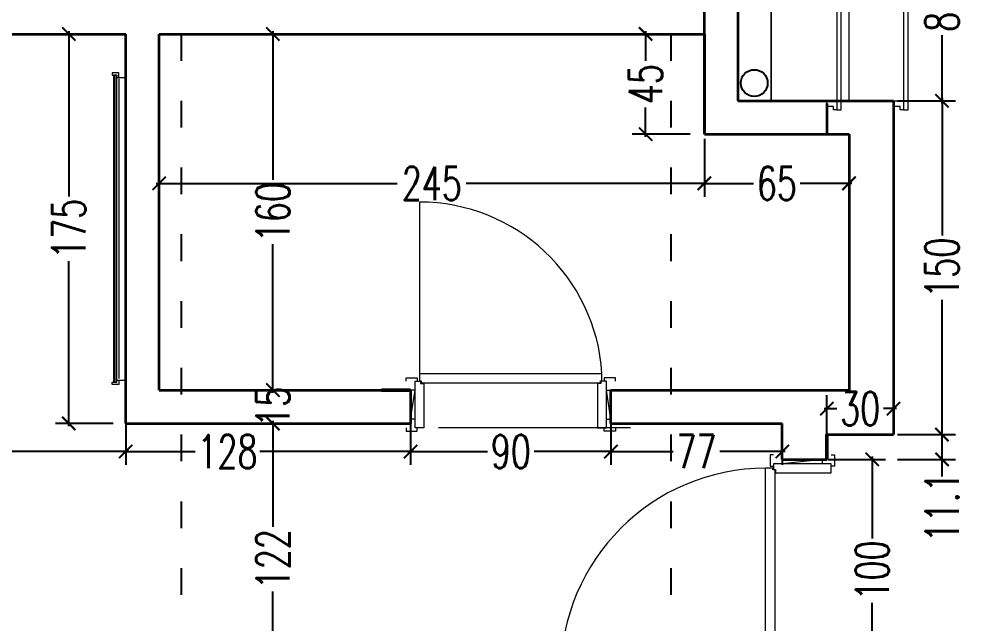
# Model space of a CAD drawing. Header units: centimetres. Extents: x -3207095 to 15275363, y -32656 to 4798027.
# Drawn here: x 685927.4 to 686358.5, y 4469967 to 4470238.6 of the extents above; entities that cross this region are included whole.
import ezdxf

# ---------------------------------------------------------------- set-up
doc = ezdxf.new("R2010")
doc.units = ezdxf.units.CM
doc.linetypes.add('ACAD_ISO03W100', pattern=[30, 12, -18])
doc.linetypes.add('DUZ', pattern=[500, 500])
doc.layers.get('0').update_dxf_attribs({"color": 1, "linetype": 'DUZ'})
for name, color, linetype in [('0 MC MAHAL', 94, 'Continuous'), ('DIM', 1, 'DUZ'), ('TESİSAT', 57, 'Continuous')]:
    doc.layers.add(name, color=color, linetype=linetype)
for name, color, linetype, lineweight in [('DUV', 220, 'Continuous', 50), ('DUVAR', 7, 'Continuous', 35), ('FE_MOBTEF.2', 33, 'Continuous', 18), ('iç duvar', 7, 'Continuous', 50), ('KAPEN', 151, 'Continuous', 9)]:
    doc.layers.add(name, color=color, linetype=linetype, lineweight=lineweight)
doc.styles.add('DIM', font='ROMANSTW.SHX', dxfattribs={"width": 0.7})
doc.dimstyles.new('1_100', dxfattribs={"dimtxt": 15, "dimasz": 6, "dimexe": 6, "dimexo": 0, "dimgap": 2, "dimtad": 0, "dimdec": 1, "dimzin": 11, "dimdsep": 46, "dimtxsty": 'DIM', "dimblk": 'ARCHTICK', "dimcen": 3, "dimdle": 1.25, "dimclrt": 2, "dimadec": 0, "dimazin": 0, "dimtfac": 1.25, "dimtdec": 1, "dimtix": 1, "dimtofl": 0, "dimtmove": 1, "dimatfit": 3, "dimldrblk": 'ARCHTICK', "dimfxl": 20, "dimfxlon": 1, "dimtolj": 1, "dimtzin": 0, "dimarcsym": 0})

# ---------------------------------------------------------------- blocks, each defined once
blk = doc.blocks.new('new block')
at = {"layer": 'KAPEN'}
for p, q in [((105202.0528, 48261.8596), (105202.0198, 48261.8596)), ((105202.0528, 48261.8526), (105202.0528, 48261.8596)), ((105202.0628, 48261.8526), (105202.0528, 48261.8526)), ((105202.0628, 48261.0466), (105202.0628, 48261.8526)), ((105201.2498, 48261.0396), (105202.0528, 48261.0396)), ((105202.0528, 48261.0466), (105202.0628, 48261.0466)), ((105202.0528, 48261.0396), (105202.0528, 48261.0466))]:
    blk.add_line(p, q, dxfattribs=at)
for points in [[(105202.0548, 48261.9196), (105202.0398, 48261.9196), (105202.0398, 48261.8696), (105202.0548, 48261.8696)], [(105202.2248, 48261.8796), (105202.2248, 48261.8996), (105202.0948, 48261.8796), (105202.0948, 48261.8996)], [(105202.2648, 48261.9196), (105202.2798, 48261.9196), (105202.2798, 48261.8696), (105202.2648, 48261.8696)], [(105202.0198, 48261.0396), (105202.0198, 48261.8596)], [(105202.0548, 48260.9796), (105202.0398, 48260.9796), (105202.0398, 48261.0296), (105202.0548, 48261.0296)], [(105202.2648, 48260.9796), (105202.2798, 48260.9796), (105202.2798, 48261.0296), (105202.2648, 48261.0296)], [(105202.2248, 48261.0196), (105202.2248, 48260.9996), (105202.0948, 48261.0196), (105202.0948, 48260.9996)]]:
    blk.add_lwpolyline(points, dxfattribs=at)
for points in [[(105202.0548, 48261.8796), (105202.0548, 48261.8546), (105202.0648, 48261.8546), (105202.0648, 48261.8396), (105202.2648, 48261.8396), (105202.2648, 48261.8796)], [(105202.0548, 48261.0196), (105202.0548, 48261.0446), (105202.0648, 48261.0446), (105202.0648, 48261.0596), (105202.2648, 48261.0596), (105202.2648, 48261.0196)]]:
    blk.add_lwpolyline(points, close=True, dxfattribs=at)
blk.add_arc((105202.0715, 48261.0396), 0.8216, 93.6023, 180, dxfattribs=at)
blk = doc.blocks.new('K210')
for p, q in [((0.04, 0.985), (0.04, 0.032)), ((0.96, 0.032), (0.96, 0.065)), ((0.04, 0.032), (0.047, 0.032)), ((0.047, 0.032), (0.047, 0.022)), ((0.047, 0.022), (0.953, 0.022)), ((0.953, 0.032), (0.96, 0.032)), ((0.953, 0.022), (0.953, 0.032))]:
    blk.add_line(p, q)
for points in [[(-0.02, 0.03), (-0.02, 0.045), (0.03, 0.045), (0.03, 0.03)], [(0.04, 0.065), (0.96, 0.065)], [(1.02, 0.03), (1.02, 0.045), (0.97, 0.045), (0.97, 0.03)], [(0.02, -0.19), (0, -0.19), (0.02, -0.01), (0, -0.01)], [(0.98, -0.19), (1, -0.19), (0.98, -0.01), (1, -0.01)], [(-0.02, -0.23), (-0.02, -0.245), (0.03, -0.245), (0.03, -0.23)], [(1.02, -0.23), (1.02, -0.245), (0.97, -0.245), (0.97, -0.23)]]:
    blk.add_lwpolyline(points)
for points in [[(0.02, 0.03), (0.045, 0.03), (0.045, 0.02), (0.06, 0.02), (0.06, -0.23), (0.02, -0.23)], [(0.98, 0.03), (0.955, 0.03), (0.955, 0.02), (0.94, 0.02), (0.94, -0.23), (0.98, -0.23)]]:
    blk.add_lwpolyline(points, close=True)
blk.add_arc((0.04, 0.065), 0.92, 0, 90)
blk = doc.blocks.new('rgtkjıtdkfgölv')
at = {"layer": 'FE_MOBTEF.2'}
for p, q in [((104445.9076, 48877.9319), (104445.9076, 48877.9619)), ((104447.2679, 48877.9319), (104447.2679, 48877.9619)), ((104445.9079, 48877.9319), (104445.8879, 48877.9319)), ((104445.8879, 48877.9319), (104445.8879, 48877.9019)), ((104445.8879, 48877.9019), (104445.8979, 48877.9019)), ((104445.8979, 48877.9139), (104445.8979, 48877.9219)), ((104445.8979, 48877.9219), (104447.2779, 48877.9219)), ((104445.8979, 48877.9219), (104445.9079, 48877.9219)), ((104445.8979, 48877.9019), (104445.8979, 48877.9219)), ((104445.8979, 48877.9079), (104445.8979, 48877.9139)), ((104445.8979, 48877.9139), (104447.2779, 48877.9139)), ((104447.2779, 48877.9139), (104445.8979, 48877.9139)), ((104447.2779, 48877.9079), (104445.8979, 48877.9079)), ((104445.9079, 48877.9219), (104445.9079, 48877.9319)), ((104447.2612, 48877.9319), (104445.9143, 48877.9319)), ((104447.2679, 48877.9319), (104447.2879, 48877.9319)), ((104447.2679, 48877.9219), (104447.2679, 48877.9319)), ((104447.2779, 48877.9219), (104447.2679, 48877.9219)), ((104447.2779, 48877.9019), (104447.2779, 48877.9219)), ((104447.2779, 48877.9219), (104447.2779, 48877.9139)), ((104447.2779, 48877.9139), (104447.2779, 48877.9079)), ((104447.2879, 48877.9019), (104447.2779, 48877.9019)), ((104447.2879, 48877.9319), (104447.2879, 48877.9019))]:
    blk.add_line(p, q, dxfattribs=at)
blk = doc.blocks.new('_ArchTick')
at = {"color": 0, "linetype": 'ByBlock', "const_width": 0.15}
blk.add_lwpolyline([(-0.5, -0.5), (0.5, 0.5)], dxfattribs=at)
blk = doc.blocks.new('*D558')
at = {"layer": 'Defpoints', "color": 0, "linetype": 'Continuous', "lineweight": 5, "transparency": 16777216}
for p in [(686495.2, 4472434.78), (686315.2, 4472416.97), (686495.2, 1.81)]:
    blk.add_point(p, dxfattribs=at)
at = {"layer": 'DIM', "color": 0, "linetype": 'Continuous', "lineweight": -2, "transparency": 16777216}
for p, q in [((686315.2, 4472416.97), (686315.2, 4472440.78)), ((686495.2, 4472414.78), (686495.2, 4472440.78)), ((686313.95, 4472434.78), (686390.7, 4472434.78)), ((686496.45, 4472434.78), (686419.7, 4472434.78))]:
    blk.add_line(p, q, dxfattribs=at)
at = {"layer": 'DIM', "color": 0, "linetype": 'Continuous', "lineweight": -2, "transparency": 16777216, "xscale": 6, "yscale": 6, "zscale": 6, "rotation": 180}
blk.add_blockref('_ArchTick', (686315.2, 4472434.78), dxfattribs=at)
at = {"layer": 'DIM', "color": 0, "linetype": 'Continuous', "lineweight": -2, "transparency": 16777216, "xscale": 6, "yscale": 6, "zscale": 6}
blk.add_blockref('_ArchTick', (686495.2, 4472434.78), dxfattribs=at)
at = {"layer": 'DIM', "color": 2, "linetype": 'Continuous', "lineweight": 5, "transparency": 16777216, "insert": (686405.2, 4472434.78), "char_height": 15, "attachment_point": 5, "style": 'DIM'}
blk.add_mtext('\\A1;180', dxfattribs=at)
blk = doc.blocks.new('*D691')
at = {"layer": 'Defpoints', "color": 0, "linetype": 'Continuous', "lineweight": 5, "transparency": 16777216}
for p in [(686290.2, 4470040.86), (686310.61, 4470040.86), (686290.2, 4469940.86)]:
    blk.add_point(p, dxfattribs=at)
at = {"layer": 'DIM', "color": 0, "linetype": 'Continuous', "lineweight": -2, "transparency": 16777216}
for p, q in [((686290.61, 4470040.86), (686316.61, 4470040.86)), ((686310.61, 4470042.11), (686310.61, 4470005.36)), ((686310.61, 4469939.61), (686310.61, 4469976.36)), ((686290.61, 4469940.86), (686316.61, 4469940.86))]:
    blk.add_line(p, q, dxfattribs=at)
at = {"layer": 'DIM', "color": 0, "linetype": 'Continuous', "lineweight": -2, "transparency": 16777216, "xscale": 6, "yscale": 6, "zscale": 6}
for p, rotation in [((686310.61, 4470040.86), 90), ((686310.61, 4469940.86), 270)]:
    blk.add_blockref('_ArchTick', p, dxfattribs=dict(at, rotation=rotation))
at = {"layer": 'DIM', "color": 2, "linetype": 'Continuous', "lineweight": 5, "transparency": 16777216, "insert": (686310.61, 4469990.86), "char_height": 15, "attachment_point": 5, "rotation": 90, "style": 'DIM'}
blk.add_mtext('\\A1;100', dxfattribs=at)
blk = doc.blocks.new('*D692')
at = {"layer": 'Defpoints', "color": 0, "linetype": 'Continuous', "lineweight": 5, "transparency": 16777216}
for p in [(686320.2, 4470201.97), (686341.97, 4470201.97), (686320.2, 4470051.97)]:
    blk.add_point(p, dxfattribs=at)
at = {"layer": 'DIM', "color": 0, "linetype": 'Continuous', "lineweight": -2, "transparency": 16777216}
for p, q in [((686341.97, 4470203.22), (686341.97, 4470141.47)), ((686321.97, 4470201.97), (686347.97, 4470201.97)), ((686341.97, 4470050.72), (686341.97, 4470112.47)), ((686321.97, 4470051.97), (686347.97, 4470051.97))]:
    blk.add_line(p, q, dxfattribs=at)
at = {"layer": 'DIM', "color": 0, "linetype": 'Continuous', "lineweight": -2, "transparency": 16777216, "xscale": 6, "yscale": 6, "zscale": 6}
for p, rotation in [((686341.97, 4470201.97), 90), ((686341.97, 4470051.97), 270)]:
    blk.add_blockref('_ArchTick', p, dxfattribs=dict(at, rotation=rotation))
at = {"layer": 'DIM', "color": 2, "linetype": 'Continuous', "lineweight": 5, "transparency": 16777216, "insert": (686341.97, 4470126.97), "char_height": 15, "attachment_point": 5, "rotation": 90, "style": 'DIM'}
blk.add_mtext('\\A1;150', dxfattribs=at)
blk = doc.blocks.new('*D693')
at = {"layer": 'Defpoints', "color": 0, "linetype": 'Continuous', "lineweight": 5, "transparency": 16777216}
for p in [(686320.2, 4470281.97), (686341.97, 4470281.97), (686320.2, 4470201.97)]:
    blk.add_point(p, dxfattribs=at)
at = {"layer": 'DIM', "color": 0, "linetype": 'Continuous', "lineweight": -2, "transparency": 16777216}
for p, q in [((686321.97, 4470281.97), (686347.97, 4470281.97)), ((686341.97, 4470283.22), (686341.97, 4470252.47)), ((686341.97, 4470200.72), (686341.97, 4470231.47)), ((686321.97, 4470201.97), (686347.97, 4470201.97))]:
    blk.add_line(p, q, dxfattribs=at)
at = {"layer": 'DIM', "color": 0, "linetype": 'Continuous', "lineweight": -2, "transparency": 16777216, "xscale": 6, "yscale": 6, "zscale": 6}
for p, rotation in [((686341.97, 4470281.97), 90), ((686341.97, 4470201.97), 270)]:
    blk.add_blockref('_ArchTick', p, dxfattribs=dict(at, rotation=rotation))
at = {"layer": 'DIM', "color": 2, "linetype": 'Continuous', "lineweight": 5, "transparency": 16777216, "insert": (686341.97, 4470241.97), "char_height": 15, "attachment_point": 5, "rotation": 90, "style": 'DIM'}
blk.add_mtext('\\A1;80', dxfattribs=at)
blk = doc.blocks.new('*D696')
at = {"layer": 'Defpoints', "color": 0, "linetype": 'Continuous', "lineweight": 5, "transparency": 16777216}
for p in [(686316.61, 4470051.97), (686341.97, 4470051.97), (686316.61, 4470040.86)]:
    blk.add_point(p, dxfattribs=at)
at = {"layer": 'DIM', "color": 0, "linetype": 'Continuous', "lineweight": -2, "transparency": 16777216}
for p, q in [((686321.97, 4470051.97), (686347.97, 4470051.97)), ((686341.97, 4470039.61), (686341.97, 4470053.22)), ((686321.97, 4470040.86), (686347.97, 4470040.86)), ((686341.97, 4470033.08), (686341.97, 4470040.86))]:
    blk.add_line(p, q, dxfattribs=at)
at = {"layer": 'DIM', "color": 0, "linetype": 'Continuous', "lineweight": -2, "transparency": 16777216, "xscale": 6, "yscale": 6, "zscale": 6}
for p, rotation in [((686341.97, 4470051.97), 90), ((686341.97, 4470040.86), 270)]:
    blk.add_blockref('_ArchTick', p, dxfattribs=dict(at, rotation=rotation))
at = {"layer": 'DIM', "color": 2, "linetype": 'Continuous', "lineweight": 5, "transparency": 16777216, "insert": (686341.97, 4470019.33), "char_height": 15, "attachment_point": 5, "rotation": 90, "style": 'DIM'}
blk.add_mtext('\\A1;11.1', dxfattribs=at)
blk = doc.blocks.new('*D719')
at = {"layer": 'Defpoints', "color": 0, "linetype": 'Continuous', "lineweight": 5, "transparency": 16777216}
for p in [(686320.2, 4470063.64), (686290.2, 4470051.97), (686320.2, 4470051.97)]:
    blk.add_point(p, dxfattribs=at)
at = {"layer": 'DIM', "color": 0, "linetype": 'Continuous', "lineweight": -2, "transparency": 16777216}
for p, q in [((686290.2, 4470051.97), (686290.2, 4470069.64)), ((686320.2, 4470051.97), (686320.2, 4470069.64)), ((686288.95, 4470063.64), (686294.7, 4470063.64)), ((686321.45, 4470063.64), (686315.7, 4470063.64))]:
    blk.add_line(p, q, dxfattribs=at)
at = {"layer": 'DIM', "color": 0, "linetype": 'Continuous', "lineweight": -2, "transparency": 16777216, "xscale": 6, "yscale": 6, "zscale": 6, "rotation": 180}
blk.add_blockref('_ArchTick', (686290.2, 4470063.64), dxfattribs=at)
at = {"layer": 'DIM', "color": 0, "linetype": 'Continuous', "lineweight": -2, "transparency": 16777216, "xscale": 6, "yscale": 6, "zscale": 6}
blk.add_blockref('_ArchTick', (686320.2, 4470063.64), dxfattribs=at)
at = {"layer": 'DIM', "color": 2, "linetype": 'Continuous', "lineweight": 5, "transparency": 16777216, "insert": (686305.2, 4470063.64), "char_height": 15, "attachment_point": 5, "style": 'DIM'}
blk.add_mtext('\\A1;30', dxfattribs=at)
blk = doc.blocks.new('*D726')
at = {"layer": 'Defpoints', "color": 0, "linetype": 'Continuous', "lineweight": 5, "transparency": 16777216}
for p in [(686025.2, 4470056.97), (686041.35, 4470056.97), (686025.2, 4469934.97)]:
    blk.add_point(p, dxfattribs=at)
at = {"layer": 'DIM', "color": 0, "linetype": 'Continuous', "lineweight": -2, "transparency": 16777216}
for p, q in [((686025.2, 4470056.97), (686047.35, 4470056.97)), ((686041.35, 4470058.22), (686041.35, 4470010.47)), ((686041.35, 4469933.72), (686041.35, 4469981.47)), ((686025.2, 4469934.97), (686047.35, 4469934.97))]:
    blk.add_line(p, q, dxfattribs=at)
at = {"layer": 'DIM', "color": 0, "linetype": 'Continuous', "lineweight": -2, "transparency": 16777216, "xscale": 6, "yscale": 6, "zscale": 6}
for p, rotation in [((686041.35, 4470056.97), 90), ((686041.35, 4469934.97), 270)]:
    blk.add_blockref('_ArchTick', p, dxfattribs=dict(at, rotation=rotation))
at = {"layer": 'DIM', "color": 2, "linetype": 'Continuous', "lineweight": 5, "transparency": 16777216, "insert": (686041.35, 4469995.97), "char_height": 15, "attachment_point": 5, "rotation": 90, "style": 'DIM'}
blk.add_mtext('\\A1;122', dxfattribs=at)
blk = doc.blocks.new('*D732')
at = {"layer": 'Defpoints', "color": 0, "linetype": 'Continuous', "lineweight": 5, "transparency": 16777216}
for p in [(686193.2, 4470056.97), (686270.2, 4470052.96), (686193.2, 4470044.36)]:
    blk.add_point(p, dxfattribs=at)
at = {"layer": 'DIM', "color": 0, "linetype": 'Continuous', "lineweight": -2, "transparency": 16777216}
for p, q in [((686193.2, 4470056.97), (686193.2, 4470038.36)), ((686270.2, 4470052.96), (686270.2, 4470038.36)), ((686191.95, 4470044.36), (686221.2, 4470044.36)), ((686271.45, 4470044.36), (686242.2, 4470044.36))]:
    blk.add_line(p, q, dxfattribs=at)
at = {"layer": 'DIM', "color": 0, "linetype": 'Continuous', "lineweight": -2, "transparency": 16777216, "xscale": 6, "yscale": 6, "zscale": 6, "rotation": 180}
blk.add_blockref('_ArchTick', (686193.2, 4470044.36), dxfattribs=at)
at = {"layer": 'DIM', "color": 0, "linetype": 'Continuous', "lineweight": -2, "transparency": 16777216, "xscale": 6, "yscale": 6, "zscale": 6}
blk.add_blockref('_ArchTick', (686270.2, 4470044.36), dxfattribs=at)
at = {"layer": 'DIM', "color": 2, "linetype": 'Continuous', "lineweight": 5, "transparency": 16777216, "insert": (686231.7, 4470044.36), "char_height": 15, "attachment_point": 5, "style": 'DIM'}
blk.add_mtext('\\A1;77', dxfattribs=at)
blk = doc.blocks.new('*D733')
at = {"layer": 'Defpoints', "color": 0, "linetype": 'Continuous', "lineweight": 5, "transparency": 16777216}
for p in [(686103.2, 4470056.97), (686193.2, 4470056.97), (686103.2, 4470044.36)]:
    blk.add_point(p, dxfattribs=at)
at = {"layer": 'DIM', "color": 0, "linetype": 'Continuous', "lineweight": -2, "transparency": 16777216}
for p, q in [((686103.2, 4470056.97), (686103.2, 4470038.36)), ((686193.2, 4470056.97), (686193.2, 4470038.36)), ((686101.95, 4470044.36), (686137.7, 4470044.36)), ((686194.45, 4470044.36), (686158.7, 4470044.36))]:
    blk.add_line(p, q, dxfattribs=at)
at = {"layer": 'DIM', "color": 0, "linetype": 'Continuous', "lineweight": -2, "transparency": 16777216, "xscale": 6, "yscale": 6, "zscale": 6, "rotation": 180}
blk.add_blockref('_ArchTick', (686103.2, 4470044.36), dxfattribs=at)
at = {"layer": 'DIM', "color": 0, "linetype": 'Continuous', "lineweight": -2, "transparency": 16777216, "xscale": 6, "yscale": 6, "zscale": 6}
blk.add_blockref('_ArchTick', (686193.2, 4470044.36), dxfattribs=at)
at = {"layer": 'DIM', "color": 2, "linetype": 'Continuous', "lineweight": 5, "transparency": 16777216, "insert": (686148.2, 4470044.36), "char_height": 15, "attachment_point": 5, "style": 'DIM'}
blk.add_mtext('\\A1;90', dxfattribs=at)
blk = doc.blocks.new('*D734')
at = {"layer": 'Defpoints', "color": 0, "linetype": 'Continuous', "lineweight": 5, "transparency": 16777216}
for p in [(685975.2, 4470056.97), (686103.2, 4470056.97), (685975.2, 4470044.36)]:
    blk.add_point(p, dxfattribs=at)
at = {"layer": 'DIM', "color": 0, "linetype": 'Continuous', "lineweight": -2, "transparency": 16777216}
for p, q in [((685975.2, 4470056.97), (685975.2, 4470038.36)), ((686103.2, 4470056.97), (686103.2, 4470038.36)), ((685973.95, 4470044.36), (686006.45, 4470044.36)), ((686104.45, 4470044.36), (686035.45, 4470044.36))]:
    blk.add_line(p, q, dxfattribs=at)
at = {"layer": 'DIM', "color": 0, "linetype": 'Continuous', "lineweight": -2, "transparency": 16777216, "xscale": 6, "yscale": 6, "zscale": 6, "rotation": 180}
blk.add_blockref('_ArchTick', (685975.2, 4470044.36), dxfattribs=at)
at = {"layer": 'DIM', "color": 0, "linetype": 'Continuous', "lineweight": -2, "transparency": 16777216, "xscale": 6, "yscale": 6, "zscale": 6}
blk.add_blockref('_ArchTick', (686103.2, 4470044.36), dxfattribs=at)
at = {"layer": 'DIM', "color": 2, "linetype": 'Continuous', "lineweight": 5, "transparency": 16777216, "insert": (686020.95, 4470044.36), "char_height": 15, "attachment_point": 5, "style": 'DIM'}
blk.add_mtext('\\A1;128', dxfattribs=at)
blk = doc.blocks.new('*D735')
at = {"layer": 'Defpoints', "color": 0, "linetype": 'Continuous', "lineweight": 5, "transparency": 16777216}
for p in [(685975.2, 4470231.97), (685949.64, 4470056.97), (685975.2, 4470056.97)]:
    blk.add_point(p, dxfattribs=at)
at = {"layer": 'DIM', "color": 0, "linetype": 'Continuous', "lineweight": -2, "transparency": 16777216}
for p, q in [((685949.64, 4470233.22), (685949.64, 4470158.97)), ((685969.64, 4470231.97), (685943.64, 4470231.97)), ((685949.64, 4470055.72), (685949.64, 4470129.97)), ((685969.64, 4470056.97), (685943.64, 4470056.97))]:
    blk.add_line(p, q, dxfattribs=at)
at = {"layer": 'DIM', "color": 0, "linetype": 'Continuous', "lineweight": -2, "transparency": 16777216, "xscale": 6, "yscale": 6, "zscale": 6}
for p, rotation in [((685949.64, 4470231.97), 90), ((685949.64, 4470056.97), 270)]:
    blk.add_blockref('_ArchTick', p, dxfattribs=dict(at, rotation=rotation))
at = {"layer": 'DIM', "color": 2, "linetype": 'Continuous', "lineweight": 5, "transparency": 16777216, "insert": (685949.64, 4470144.47), "char_height": 15, "attachment_point": 5, "rotation": 90, "style": 'DIM'}
blk.add_mtext('\\A1;175', dxfattribs=at)
blk = doc.blocks.new('*D764')
at = {"layer": 'Defpoints', "color": 0, "linetype": 'Continuous', "lineweight": 5, "transparency": 16777216}
for p in [(686235.2, 4470186.97), (685990.2, 4470168.2), (686235.2, 4470164.86)]:
    blk.add_point(p, dxfattribs=at)
at = {"layer": 'DIM', "color": 0, "linetype": 'Continuous', "lineweight": -2, "transparency": 16777216}
for p, q in [((686235.2, 4470184.86), (686235.2, 4470158.86)), ((685990.2, 4470168.2), (685990.2, 4470158.86)), ((685988.95, 4470164.86), (686097.2, 4470164.86)), ((686236.45, 4470164.86), (686128.2, 4470164.86))]:
    blk.add_line(p, q, dxfattribs=at)
at = {"layer": 'DIM', "color": 0, "linetype": 'Continuous', "lineweight": -2, "transparency": 16777216, "xscale": 6, "yscale": 6, "zscale": 6, "rotation": 180}
blk.add_blockref('_ArchTick', (685990.2, 4470164.86), dxfattribs=at)
at = {"layer": 'DIM', "color": 0, "linetype": 'Continuous', "lineweight": -2, "transparency": 16777216, "xscale": 6, "yscale": 6, "zscale": 6}
blk.add_blockref('_ArchTick', (686235.2, 4470164.86), dxfattribs=at)
at = {"layer": 'DIM', "color": 2, "linetype": 'Continuous', "lineweight": 5, "transparency": 16777216, "insert": (686112.7, 4470164.86), "char_height": 15, "attachment_point": 5, "style": 'DIM'}
blk.add_mtext('\\A1;245', dxfattribs=at)
blk = doc.blocks.new('*D765')
at = {"layer": 'Defpoints', "color": 0, "linetype": 'Continuous', "lineweight": 5, "transparency": 16777216}
for p in [(686235.2, 4470186.97), (686300.2, 4470180.02), (686300.2, 4470164.86)]:
    blk.add_point(p, dxfattribs=at)
at = {"layer": 'DIM', "color": 0, "linetype": 'Continuous', "lineweight": -2, "transparency": 16777216}
for p, q in [((686235.2, 4470184.86), (686235.2, 4470158.86)), ((686300.2, 4470180.02), (686300.2, 4470158.86)), ((686233.95, 4470164.86), (686257.2, 4470164.86)), ((686301.45, 4470164.86), (686278.2, 4470164.86))]:
    blk.add_line(p, q, dxfattribs=at)
at = {"layer": 'DIM', "color": 0, "linetype": 'Continuous', "lineweight": -2, "transparency": 16777216, "xscale": 6, "yscale": 6, "zscale": 6, "rotation": 180}
blk.add_blockref('_ArchTick', (686235.2, 4470164.86), dxfattribs=at)
at = {"layer": 'DIM', "color": 0, "linetype": 'Continuous', "lineweight": -2, "transparency": 16777216, "xscale": 6, "yscale": 6, "zscale": 6}
blk.add_blockref('_ArchTick', (686300.2, 4470164.86), dxfattribs=at)
at = {"layer": 'DIM', "color": 2, "linetype": 'Continuous', "lineweight": 5, "transparency": 16777216, "insert": (686267.7, 4470164.86), "char_height": 15, "attachment_point": 5, "style": 'DIM'}
blk.add_mtext('\\A1;65', dxfattribs=at)
blk = doc.blocks.new('*D767')
at = {"layer": 'Defpoints', "color": 0, "linetype": 'Continuous', "lineweight": 5, "transparency": 16777216}
for p in [(686025.2, 4470071.97), (686041.35, 4470071.97), (686025.2, 4470056.97)]:
    blk.add_point(p, dxfattribs=at)
at = {"layer": 'DIM', "color": 0, "linetype": 'Continuous', "lineweight": -2, "transparency": 16777216}
for p, q in [((686041.35, 4470071.97), (686041.35, 4470077.97)), ((686025.2, 4470071.97), (686047.35, 4470071.97)), ((686025.2, 4470056.97), (686047.35, 4470056.97)), ((686041.35, 4470056.97), (686041.35, 4470050.97))]:
    blk.add_line(p, q, dxfattribs=at)
at = {"layer": 'DIM', "color": 0, "linetype": 'Continuous', "lineweight": -2, "transparency": 16777216, "xscale": 6, "yscale": 6, "zscale": 6}
for p, rotation in [((686041.35, 4470071.97), 270), ((686041.35, 4470056.97), 90)]:
    blk.add_blockref('_ArchTick', p, dxfattribs=dict(at, rotation=rotation))
at = {"layer": 'DIM', "color": 2, "linetype": 'Continuous', "lineweight": 5, "transparency": 16777216, "insert": (686041.35, 4470064.47), "char_height": 15, "attachment_point": 5, "rotation": 90, "style": 'DIM'}
blk.add_mtext('\\A1;15', dxfattribs=at)
blk = doc.blocks.new('*D768')
at = {"layer": 'Defpoints', "color": 0, "linetype": 'Continuous', "lineweight": 5, "transparency": 16777216}
for p in [(686025.2, 4470231.97), (686041.35, 4470231.97), (686025.2, 4470071.97)]:
    blk.add_point(p, dxfattribs=at)
at = {"layer": 'DIM', "color": 0, "linetype": 'Continuous', "lineweight": -2, "transparency": 16777216}
for p, q in [((686041.35, 4470233.22), (686041.35, 4470166.47)), ((686025.2, 4470231.97), (686047.35, 4470231.97)), ((686041.35, 4470070.72), (686041.35, 4470137.47)), ((686025.2, 4470071.97), (686047.35, 4470071.97))]:
    blk.add_line(p, q, dxfattribs=at)
at = {"layer": 'DIM', "color": 0, "linetype": 'Continuous', "lineweight": -2, "transparency": 16777216, "xscale": 6, "yscale": 6, "zscale": 6}
for p, rotation in [((686041.35, 4470231.97), 90), ((686041.35, 4470071.97), 270)]:
    blk.add_blockref('_ArchTick', p, dxfattribs=dict(at, rotation=rotation))
at = {"layer": 'DIM', "color": 2, "linetype": 'Continuous', "lineweight": 5, "transparency": 16777216, "insert": (686041.35, 4470151.97), "char_height": 15, "attachment_point": 5, "rotation": 90, "style": 'DIM'}
blk.add_mtext('\\A1;160', dxfattribs=at)
blk = doc.blocks.new('*D774')
at = {"layer": 'Defpoints', "color": 0, "linetype": 'Continuous', "lineweight": 5, "transparency": 16777216}
for p in [(686235.2, 4470231.97), (686208.8, 4470186.97), (686235.2, 4470186.97)]:
    blk.add_point(p, dxfattribs=at)
at = {"layer": 'DIM', "color": 0, "linetype": 'Continuous', "lineweight": -2, "transparency": 16777216}
for p, q in [((686208.8, 4470233.22), (686208.8, 4470219.97)), ((686228.8, 4470231.97), (686202.8, 4470231.97)), ((686208.8, 4470185.72), (686208.8, 4470198.97)), ((686228.8, 4470186.97), (686202.8, 4470186.97))]:
    blk.add_line(p, q, dxfattribs=at)
at = {"layer": 'DIM', "color": 0, "linetype": 'Continuous', "lineweight": -2, "transparency": 16777216, "xscale": 6, "yscale": 6, "zscale": 6}
for p, rotation in [((686208.8, 4470231.97), 90), ((686208.8, 4470186.97), 270)]:
    blk.add_blockref('_ArchTick', p, dxfattribs=dict(at, rotation=rotation))
at = {"layer": 'DIM', "color": 2, "linetype": 'Continuous', "lineweight": 5, "transparency": 16777216, "insert": (686208.8, 4470209.47), "char_height": 15, "attachment_point": 5, "rotation": 90, "style": 'DIM'}
blk.add_mtext('\\A1;45', dxfattribs=at)
blk = doc.blocks.new('*D778')
at = {"layer": 'Defpoints', "color": 0, "linetype": 'Continuous', "lineweight": 5, "transparency": 16777216}
for p in [(685475.2, 4470056.97), (685975.2, 4470056.97), (685475.2, 4470044.36)]:
    blk.add_point(p, dxfattribs=at)
at = {"layer": 'DIM', "color": 0, "linetype": 'Continuous', "lineweight": -2, "transparency": 16777216}
for p, q in [((685475.2, 4470056.97), (685475.2, 4470038.36)), ((685975.2, 4470056.97), (685975.2, 4470038.36)), ((685473.95, 4470044.36), (685709.7, 4470044.36)), ((685976.45, 4470044.36), (685740.7, 4470044.36))]:
    blk.add_line(p, q, dxfattribs=at)
at = {"layer": 'DIM', "color": 0, "linetype": 'Continuous', "lineweight": -2, "transparency": 16777216, "xscale": 6, "yscale": 6, "zscale": 6, "rotation": 180}
blk.add_blockref('_ArchTick', (685475.2, 4470044.36), dxfattribs=at)
at = {"layer": 'DIM', "color": 0, "linetype": 'Continuous', "lineweight": -2, "transparency": 16777216, "xscale": 6, "yscale": 6, "zscale": 6}
blk.add_blockref('_ArchTick', (685975.2, 4470044.36), dxfattribs=at)
at = {"layer": 'DIM', "color": 2, "linetype": 'Continuous', "lineweight": 5, "transparency": 16777216, "insert": (685725.2, 4470044.36), "char_height": 15, "attachment_point": 5, "style": 'DIM'}
blk.add_mtext('\\A1;500', dxfattribs=at)

msp = doc.modelspace()

# ---------------------------------------------------------------- linework, layer by layer
at = {"color": 232, "linetype": 'ACAD_ISO03W100'}
for p, q in [((686000.2, 4472511.97), (686000.2, 4469381.97)), ((686220.2, 4472511.97), (686220.2, 4469381.97))]:
    msp.add_line(p, q, dxfattribs=at)
at = {"layer": 'DUV'}
for p, q in [((686090.2, 4470071.97), (686103.2, 4470071.97)), ((686290.2, 4470040.86), (686290.2, 4470051.97))]:
    msp.add_line(p, q, dxfattribs=at)
at = {"layer": 'DUVAR'}
for p, q in [((686235.2, 4470186.97), (686235.2, 4470296.97)), ((686250.2, 4470281.97), (686250.2, 4470201.97)), ((686250.2, 4470281.97), (686250.2, 4470201.97)), ((685475.2, 4470231.97), (685975.2, 4470231.97)), ((685975.2, 4470056.97), (685975.2, 4470231.97)), ((685990.2, 4470231.97), (686235.2, 4470231.97)), ((685990.2, 4470071.97), (685990.2, 4470231.97)), ((686235.2, 4470231.97), (686235.2, 4470186.97)), ((686250.2, 4470201.97), (686290.2, 4470201.97)), ((686250.2, 4470201.97), (686320.2, 4470201.97)), ((686290.2, 4470200.72), (686290.2, 4470186.97)), ((686320.2, 4470201.97), (686320.2, 4470051.97)), ((686235.2, 4470186.97), (686290.2, 4470186.97)), ((686235.2, 4470186.97), (686300.2, 4470186.97)), ((686300.2, 4470186.97), (686300.2, 4470071.97)), ((685990.2, 4470071.97), (686103.2, 4470071.97)), ((686103.2, 4470071.97), (686103.2, 4470056.97)), ((686193.2, 4470071.97), (686300.2, 4470071.97)), ((686193.2, 4470056.97), (686193.2, 4470071.97)), ((685975.2, 4470056.97), (686103.2, 4470056.97)), ((686193.2, 4470056.97), (686270.2, 4470056.97)), ((686270.2, 4470040.86), (686270.2, 4470056.97)), ((686290.2, 4470051.97), (686320.2, 4470051.97)), ((686290.2, 4470051.97), (686290.2, 4470040.86)), ((686270.2, 4470040.86), (686290.2, 4470040.86))]:
    msp.add_line(p, q, dxfattribs=at)
at = {"layer": 'iç duvar', "color": 7, "lineweight": 18}
msp.add_line((686265.16, 4470281.97), (686265.16, 4470201.97), dxfattribs=at)
at = {"layer": 'KAPEN'}
for p, q in [((686265.16, 4470201.97), (686265.16, 4470281.97)), ((686300.2, 4470201.97), (686300.2, 4470281.97)), ((686201.94, 4470054.97), (686115.74, 4470054.97))]:
    msp.add_line(p, q, dxfattribs=at)
for points in [[(686294.7, 4470241.97), (686294.7, 4470197.97), (686296.7, 4470197.97), (686296.7, 4470241.97)], [(686324.7, 4470241.97), (686324.7, 4470197.97), (686326.7, 4470197.97), (686326.7, 4470241.97)]]:
    msp.add_lwpolyline(points, dxfattribs=at)
for points in [[(686294.7, 4470201.97), (686294.7, 4470197.97), (686293.2, 4470197.97), (686293.2, 4470199.47), (686290.2, 4470199.47), (686290.2, 4470201.97), (686294.7, 4470201.97)], [(686324.7, 4470201.97), (686324.7, 4470197.97), (686323.2, 4470197.97), (686323.2, 4470199.47), (686320.2, 4470199.47), (686320.2, 4470201.97), (686324.7, 4470201.97)]]:
    msp.add_lwpolyline(points, close=True, dxfattribs=at)
at = {"layer": 'TESİSAT', "color": 8}
msp.add_circle((686257.63, 4470209.94), 6, dxfattribs=at)
msp.add_circle((686257.63, 4470209.94), 6, dxfattribs=at)

# ---------------------------------------------------------------- block references
at = {"xscale": 100, "yscale": 100, "zscale": 100, "rotation": 270}
msp.add_blockref('new block', (-4139996.76, 14990281.45), dxfattribs=at)
at = {"layer": '0 MC MAHAL', "xscale": -100, "yscale": 100, "zscale": 100, "rotation": 270}
msp.add_blockref('rgtkjıtdkfgölv', (-4201820.99, -5974514.31), dxfattribs=at)
at = {"layer": 'KAPEN', "xscale": 100, "yscale": 100, "zscale": 100, "rotation": 90.00000000000001}
msp.add_blockref('K210', (686269.2, 4469940.85), dxfattribs=at)

# ---------------------------------------------------------------- dimensions: what is measured, and where the dimension line sits
at = {"layer": 'DIM', "linetype": 'Continuous', "lineweight": 5}
for base, p1, p2, picture, middle in [((686495.2, 4472434.78), (686315.2, 4472416.97), (686495.2, 1.81), '*D558', (686405.2, 4472434.78)), ((686235.2, 4470164.86), (685990.2, 4470168.2), (686235.2, 4470186.97), '*D764', (686112.7, 4470164.86)), ((686300.2, 4470164.86), (686235.2, 4470186.97), (686300.2, 4470180.02), '*D765', (686267.7, 4470164.86)), ((686320.2, 4470063.64), (686290.2, 4470051.97), (686320.2, 4470051.97), '*D719', (686305.2, 4470063.64)), ((685475.2, 4470044.36), (685975.2, 4470056.97), (685475.2, 4470056.97), '*D778', (685725.2, 4470044.36)), ((686103.2, 4470044.36), (686193.2, 4470056.97), (686103.2, 4470056.97), '*D733', (686148.2, 4470044.36)), ((686193.2, 4470044.36), (686270.2, 4470052.96), (686193.2, 4470056.97), '*D732', (686231.7, 4470044.36))]:
    dim = msp.add_linear_dim(base=base, p1=p1, p2=p2, dimstyle='1_100', dxfattribs=at)
    dim.commit()
    dim.dimension.update_dxf_attribs({"geometry": picture, "text_midpoint": middle})
for base, p1, p2, picture, middle in [((686341.97, 4470281.97), (686320.2, 4470201.97), (686320.2, 4470281.97), '*D693', (686341.97, 4470241.97)), ((685949.64, 4470056.97), (685975.2, 4470231.97), (685975.2, 4470056.97), '*D735', (685949.64, 4470144.47)), ((686041.35, 4470231.97), (686025.2, 4470071.97), (686025.2, 4470231.97), '*D768', (686041.35, 4470151.97)), ((686208.8, 4470186.97), (686235.2, 4470231.97), (686235.2, 4470186.97), '*D774', (686208.8, 4470209.47)), ((686341.97, 4470201.97), (686320.2, 4470051.97), (686320.2, 4470201.97), '*D692', (686341.97, 4470126.97)), ((686041.35, 4470071.97), (686025.2, 4470056.97), (686025.2, 4470071.97), '*D767', (686041.35, 4470064.47)), ((686041.35, 4470056.97), (686025.2, 4469934.97), (686025.2, 4470056.97), '*D726', (686041.35, 4469995.97)), ((686310.61, 4470040.86), (686290.2, 4469940.86), (686290.2, 4470040.86), '*D691', (686310.61, 4469990.86))]:
    dim = msp.add_linear_dim(base=base, p1=p1, p2=p2, angle=90, dimstyle='1_100', dxfattribs=at)
    dim.commit()
    dim.dimension.update_dxf_attribs({"geometry": picture, "text_midpoint": middle})
dim = msp.add_linear_dim(base=(685975.2, 4470044.36), p1=(686103.2, 4470056.97), p2=(685975.2, 4470056.97), dimstyle='1_100', dxfattribs=at)
dim.commit()
dim.dimension.update_dxf_attribs({"geometry": '*D734', "text_midpoint": (686020.95, 4470044.36), "dimtype": 160})
dim = msp.add_linear_dim(base=(686341.97, 4470051.97), p1=(686316.61, 4470040.86), p2=(686316.61, 4470051.97), angle=90, dimstyle='1_100', dxfattribs=at)
dim.commit()
dim.dimension.update_dxf_attribs({"geometry": '*D696', "text_midpoint": (686341.97, 4470019.33), "dimtype": 160})

doc.saveas('drawing.dxf')
